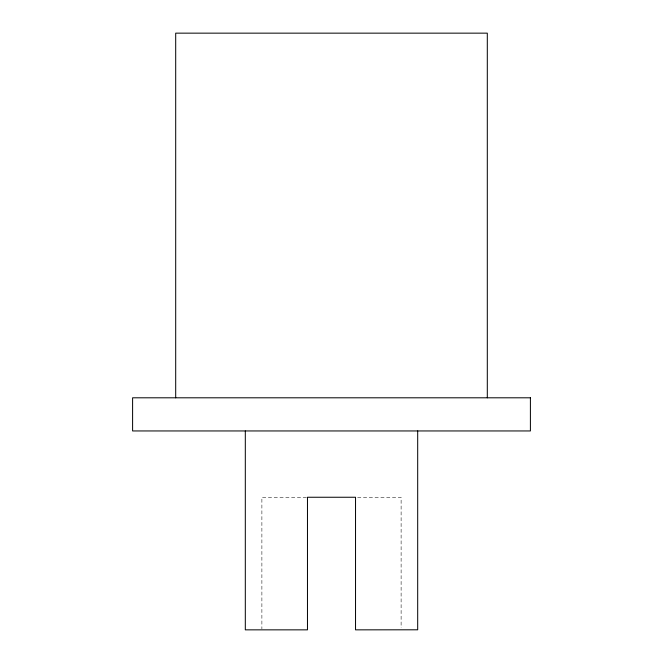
<?xml version="1.0" encoding="UTF-8"?>
<svg xmlns="http://www.w3.org/2000/svg" width="663" height="663" viewBox="0 0 663 663"><rect width="100%" height="100%" fill="white"/><g stroke="black" fill="none" stroke-linecap="round" stroke-linejoin="round"><path stroke-width="0.5" stroke-dasharray="3.31 2.49" d="M306.43 497.25L261.885 497.25L261.885 628.814M357.606 497.25L401.115 497.25L401.115 627.778"/><path stroke-width="0.99" d="M487.305 397.8L487.305 33.15L175.695 33.15L175.695 397.8M417.69 430.9L417.69 629.8L355.534 629.85L355.534 497.25L307.466 497.25L307.466 629.85L245.31 629.85L245.31 430.95M530.4 397.8L132.6 397.8L132.6 430.95L530.4 430.95L530.4 397.8"/></g></svg>
